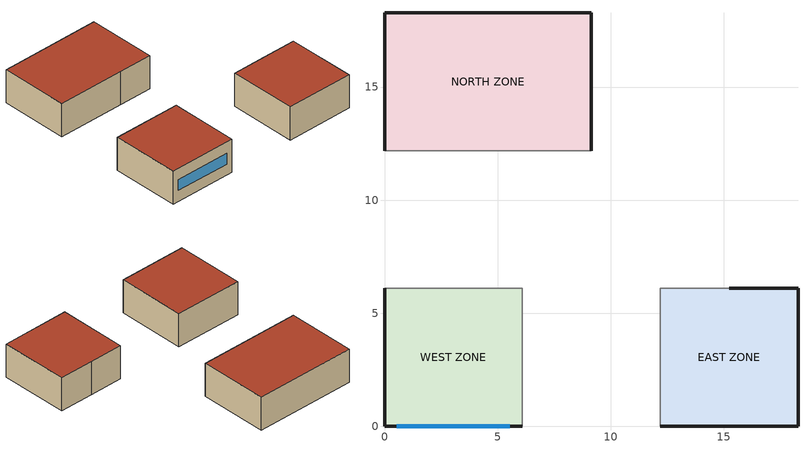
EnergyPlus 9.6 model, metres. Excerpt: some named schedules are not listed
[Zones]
WEST ZONE
 floor outside (FLOOR SLAB 8 IN): 0,0 0,6.1 6.1,6.1 6.1,0 z0
 wall outside (EXTWALL80): 0,6.1 0,0 6.1,0 z0:3.05
 wall to NORTH ZONE (PARTITION06): 6.1,6.1 0,6.1 z0:3.05
 wall to EAST ZONE (PARTITION06): 6.1,0 6.1,6.1 z0:3.05
 window (WIN-CON-LIGHT): 0.55,0 5.55,0 z1:2
 roof outside (ROOF34): 0,6.1 0,0 6.1,0 6.1,6.1 z3.05
EAST ZONE
 floor outside (FLOOR SLAB 8 IN): 12.19,0 12.19,6.1 18.29,6.1 18.29,0 z0
 wall outside (EXTWALL80): 12.19,0 18.29,0 18.29,6.1 15.24,6.1 z0:3.05
 wall to NORTH ZONE (PARTITION06): 15.24,6.1 12.19,6.1 z0:3.05
 roof outside (ROOF34): 12.19,6.1 12.19,0 18.29,0 18.29,6.1 z3.05
NORTH ZONE
 floor outside (FLOOR SLAB 8 IN): 0,12.19 0,18.29 9.14,18.29 9.14,12.19 z0
 wall outside (EXTWALL80): 9.14,12.19 9.14,18.29 0,18.29 0,12.19 z0:3.05
 roof outside (ROOF34): 0,18.29 0,12.19 9.14,12.19 9.14,18.29 z3.05
[Building]
NONE: North Axis {deg}=0; Terrain=Suburbs; Loads Convergence Tolerance Value {W}=0.04; Temperature Convergence Tolerance Value {deltaC}=0.4; Solar Distribution=FullInteriorAndExterior; Maximum Number of Warmup Days=25; Minimum Number of Warmup Days=6
[Site:Location]
Miami Intl Ap FL USA WMO=722020: Latitude {deg}=25.82; Longitude {deg}=-80.3; Time Zone {hr}=-5; Elevation {m}=11
[SizingPeriod:DesignDay] Day of Month=21; Humidity Condition Type=Wetbulb; Barometric Pressure {Pa}=101217; Rain Indicator=No; Snow Indicator=No; Daylight Saving Time Indicator=No; Solar Model Indicator=ASHRAEClearSky
Name | Month | Day Type | Maximum Dry-Bulb Temperature {C} | Daily Dry-Bulb Temperature Range {deltaC} | Wetbulb or DewPoint at Maximum Dry-Bulb {C} | Wind Speed {m/s} | Wind Direction {deg} | Sky Clearness
Miami Intl Ap Ann Htg 99.6% Condns DB | 1 | WinterDesignDay | 8.7 | 0 | 8.7 | 3.8 | 340 | 0
Miami Intl Ap Ann Clg .4% Condns DB=>MWB | 7 | SummerDesignDay | 33.2 | 6.7 | 25.3 | 4.5 | 140 | 1
[Site:GroundTemperature:BuildingSurface]
22.03, 22.03, 22.13, 22.3, 22.43, 22.52, 22.62, 22.77, 22.78, 22.55, 22.44, 22.2
[Material] Thermal Absorptance=0.9
Name | Roughness | Thickness {m} | Conductivity {W/m-K} | Density {kg/m3} | Specific Heat {J/kg-K} | Solar Absorptance | Visible Absorptance
A1 - 1 IN STUCCO | Smooth | 0.0253898 | 0.691831 | 1858.142 | 836.8 | 0.92 | 0.92
C4 - 4 IN COMMON BRICK | Rough | 0.101498 | 0.726422 | 1922.216 | 836.8 | 0.76 | 0.76
E1 - 3 / 4 IN PLASTER OR GYP BOARD | Smooth | 0.01905 | 0.726422 | 1601.846 | 836.8 | 0.92 | 0.92
C6 - 8 IN CLAY TILE | Smooth | 0.203302 | 0.570761 | 1121.292 | 836.8 | 0.82 | 0.82
C10 - 8 IN HW CONCRETE | MediumRough | 0.203302 | 1.729577 | 2242.585 | 836.8 | 0.65 | 0.65
E2 - 1 / 2 IN SLAG OR STONE | Rough | 0.0127102 | 1.435549 | 881.0155 | 1673.6 | 0.55 | 0.55
E3 - 3 / 8 IN FELT AND MEMBRANE | Rough | 0.00954024 | 0.190253 | 1121.292 | 1673.6 | 0.75 | 0.75
B6 - 4 IN DENSE INSULATION | VeryRough | 0.101559 | 0.0432394 | 91.30524 | 836.8 | 0.5 | 0.5
B5 - 1 IN DENSE INSULATION | VeryRough | 0.0253898 | 0.0432394 | 91.30524 | 836.8 | 0.5 | 0.5
C12 - 2 IN HW CONCRETE | MediumRough | 0.0509016 | 1.729577 | 2242.585 | 836.8 | 0.65 | 0.65
[Material:NoMass]
CP02 CARPET PAD: Roughness=VeryRough; Thermal Resistance {m2-K/W}=0.21648; Thermal Absorptance=0.9; Solar Absorptance=0.7; Visible Absorptance=0.7
[WindowMaterial:Glazing]
WIN-LAY-GLASS-LIGHT: Optical Data Type=SpectralAverage; Thickness {m}=0.003; Solar Transmittance at Normal Incidence=0.9; Front Side Solar Reflectance at Normal Incidence=0.031; Back Side Solar Reflectance at Normal Incidence=0.031; Visible Transmittance at Normal Incidence=0.9; Front Side Visible Reflectance at Normal Incidence=0.05; Back Side Visible Reflectance at Normal Incidence=0.05; Infrared Transmittance at Normal Incidence=0; Front Side Infrared Hemispherical Emissivity=0.84; Back Side Infrared Hemispherical Emissivity=0.84; Conductivity {W/m-K}=0.9
[Construction]
EXTWALL80: A1 - 1 IN STUCCO, C4 - 4 IN COMMON BRICK, B5 - 1 IN DENSE INSULATION, E1 - 3 / 4 IN PLASTER OR GYP BOARD
PARTITION06: E1 - 3 / 4 IN PLASTER OR GYP BOARD, C6 - 8 IN CLAY TILE, E1 - 3 / 4 IN PLASTER OR GYP BOARD
FLOOR SLAB 8 IN: C10 - 8 IN HW CONCRETE, CP02 CARPET PAD
ROOF34: E2 - 1 / 2 IN SLAG OR STONE, E3 - 3 / 8 IN FELT AND MEMBRANE, B6 - 4 IN DENSE INSULATION, C12 - 2 IN HW CONCRETE
WIN-CON-LIGHT: WIN-LAY-GLASS-LIGHT
[ZoneHVAC:PackagedTerminalHeatPump] Availability Schedule=FanAndCoilAvailSched; Heating Convergence Tolerance=0.001; Cooling Convergence Tolerance=0.001; Maximum Outdoor Dry-Bulb Temperature for Supplemental Heater Operation {C}=10
Name | Cooling Supply Air Flow Rate {m3/s} | Heating Supply Air Flow Rate {m3/s} | Cooling Outdoor Air Flow Rate {m3/s} | Heating Outdoor Air Flow Rate {m3/s} | No Load Outdoor Air Flow Rate {m3/s} | Supply Air Fan | Heating Coil | Cooling Coil | Supplemental Heating Coil | Maximum Supply Air Temperature from Supplemental Heater {C} | Fan Placement | Supply Air Fan Operating Mode Schedule | No Load Supply Air Flow Rate {m3/s}
Zone1PTHP | 0.4 | 0.4 | 0.028 | 0.028 | 0.0186 | Zone1PTHPFan | Zone1PTHPDXHeatCoil | Zone1PTHPDXCoolCoil | Zone1PTHPSupHeater | 50 | BlowThrough | ConstantFanSch
Zone2PTHP | autosize | autosize | autosize | autosize | autosize | Zone2PTHPFan | Zone2PTHPDXHeatCoil | Zone2PTHPDXCoolCoil | Zone2PTHPSupHeater | autosize | BlowThrough | CyclingFanSch | autosize
Zone3PTHP | autosize | autosize | autosize | autosize | autosize | Zone3PTHPFan | Zone3PTHPDXHeatCoil | Zone3PTHPDXCoolCoil | Zone3PTHPSupHeater | autosize | DrawThrough | ConstantFanSch | autosize
[Coil:Heating:DX:VariableSpeed] Number of Speeds=10; Nominal Speed Level=10; Energy Part Load Fraction Curve=HPACCOOLPLFFPLR; Maximum Outdoor Dry-Bulb Temperature for Defrost Operation {C}=5; Crankcase Heater Capacity {W}=200; Maximum Outdoor Dry-Bulb Temperature for Crankcase Heater Operation {C}=10; Defrost Strategy=Resistive; Defrost Control=TIMED; Defrost Time Period Fraction=0.166667; Speed 1 Reference Unit Gross Rated Heating Capacity {W}=1838.7; Speed 1 Reference Unit Gross Rated Heating COP {W/W}=5; Speed 1 Reference Unit Rated Air Flow Rate {m3/s}=0.166109; Speed 1 Heating Capacity Function of Temperature Curve=HPACHeatCapFT; Speed 1 Total  Heating Capacity Function of Air Flow Fraction Curve=HPACHeatCapFFF; Speed 1 Energy Input Ratio Function of Temperature Curve=HPACHeatEIRFT; Speed 1 Energy Input Ratio Function of Air Flow Fraction Curve=HPACHeatEIRFFF; Speed 2 Reference Unit Gross Rated Heating Capacity {W}=2295.5; Speed 2 Reference Unit Gross Rated Heating COP {W/W}=5; Speed 2 Reference Unit Rated Air Flow Rate {m3/s}=0.179322; Speed 2 Heating Capacity Function of Temperature Curve=HPACHeatCapFT; Speed 2 Total  Heating Capacity Function of Air Flow Fraction Curve=HPACHeatCapFFF; Speed 2 Energy Input Ratio Function of Temperature Curve=HPACHeatEIRFT; Speed 2 Energy Input Ratio Function of Air Flow Fraction Curve=HPACHeatEIRFFF; Speed 3 Reference Unit Gross Rated Heating Capacity {W}=2751.3; Speed 3 Reference Unit Gross Rated Heating COP {W/W}=5; Speed 3 Reference Unit Rated Air Flow Rate {m3/s}=0.192535; Speed 3 Heating Capacity Function of Temperature Curve=HPACHeatCapFT; Speed 3 Total  Heating Capacity Function of Air Flow Fraction Curve=HPACHeatCapFFF; Speed 3 Energy Input Ratio Function of Temperature Curve=HPACHeatEIRFT; Speed 3 Energy Input Ratio Function of Air Flow Fraction Curve=HPACHeatEIRFFF; Speed 4 Reference Unit Gross Rated Heating Capacity {W}=3659.6; Speed 4 Reference Unit Gross Rated Heating COP {W/W}=5; Speed 4 Reference Unit Rated Air Flow Rate {m3/s}=0.218962; Speed 4 Heating Capacity Function of Temperature Curve=HPACHeatCapFT; Speed 4 Heating Capacity Function of Air Flow Fraction Curve=HPACHeatCapFFF; Speed 4 Energy Input Ratio Function of Temperature Curve=HPACHeatEIRFT; Speed 4 Energy Input Ratio Function of Air Flow Fraction Curve=HPACHeatEIRFFF; Speed 5 Reference Unit Gross Rated Heating Capacity {W}=4563.7; Speed 5 Reference Unit Gross Rated Heating COP {W/W}=5; Speed 5 Reference Unit Rated Air Flow Rate {m3/s}=0.245388; Speed 5 Heating Capacity Function of Temperature Curve=HPACHeatCapFT; Speed 5 Heating Capacity Function of Air Flow Fraction Curve=HPACHeatCapFFF; Speed 5 Energy Input Ratio Function of Temperature Curve=HPACHeatEIRFT; Speed 5 Energy Input Ratio Function of Air Flow Fraction Curve=HPACHeatEIRFFF; Speed 6 Reference Unit Gross Rated Heating Capacity {W}=5463.3; Speed 6 Reference Unit Gross Rated Heating COP {W/W}=5; Speed 6 Reference Unit Rated Air Flow Rate {m3/s}=0.271814; Speed 6 Heating Capacity Function of Temperature Curve=HPACHeatCapFT; Speed 6 Heating Capacity Function of Air Flow Fraction Curve=HPACHeatCapFFF; Speed 6 Energy Input Ratio Function of Temperature Curve=HPACHeatEIRFT; Speed 6 Energy Input Ratio Function of Air Flow Fraction Curve=HPACHeatEIRFFF; Speed 7 Reference Unit Gross Rated Heating Capacity {W}=6358.4; Speed 7 Reference Unit Gross Rated Heating COP {W/W}=5; Speed 7 Reference Unit Rated Air Flow Rate {m3/s}=0.298241; Speed 7 Heating Capacity Function of Temperature Curve=HPACHeatCapFT; Speed 7 Heating Capacity Function of Air Flow Fraction Curve=HPACHeatCapFFF; Speed 7 Energy Input Ratio Function of Temperature Curve=HPACHeatEIRFT; Speed 7 Energy Input Ratio Function of Air Flow Fraction Curve=HPACHeatEIRFFF; Speed 8 Reference Unit Gross Rated Heating Capacity {W}=7248.5; Speed 8 Reference Unit Gross Rated Heating COP {W/W}=5; Speed 8 Reference Unit Rated Air Flow Rate {m3/s}=0.324667; Speed 8 Heating Capacity Function of Temperature Curve=HPACHeatCapFT; Speed 8 Heating Capacity Function of Air Flow Fraction Curve=HPACHeatCapFFF; Speed 8 Energy Input Ratio Function of Temperature Curve=HPACHeatEIRFT; Speed 8 Energy Input Ratio Function of Air Flow Fraction Curve=HPACHeatEIRFFF; Speed 9 Reference Unit Gross Rated Heating Capacity {W}=8133.6; Speed 9 Reference Unit Gross Rated Heating COP {W/W}=5; Speed 9 Reference Unit Rated Air Flow Rate {m3/s}=0.351094; Speed 9 Heating Capacity Function of Temperature Curve=HPACHeatCapFT; Speed 9 Heating Capacity Function of Air Flow Fraction Curve=HPACHeatCapFFF; Speed 9 Energy Input Ratio Function of Temperature Curve=HPACHeatEIRFT; Speed 9 Energy Input Ratio Function of Air Flow Fraction Curve=HPACHeatEIRFFF; Speed 10 Reference Unit Gross Rated Heating Capacity {W}=9013.2; Speed 10 Reference Unit Gross Rated Heating COP {W/W}=5; Speed 10 Reference Unit Rated Air Flow Rate {m3/s}=0.37752; Speed 10 Heating Capacity Function of Temperature Curve=HPACHeatCapFT; Speed 10 Heating Capacity Function of Air Flow Fraction Curve=HPACHeatCapFFF; Speed 10 Energy Input Ratio Function of Temperature Curve=HPACHeatEIRFT; Speed 10 Energy Input Ratio Function of Air Flow Fraction Curve=HPACHeatEIRFFF
Name | Rated Heating Capacity At Selected Nominal Speed Level {W} | Rated Air Flow Rate At Selected Nominal Speed Level {m3/s} | Minimum Outdoor Dry-Bulb Temperature for Compressor Operation {C} | Resistive Defrost Heater Capacity {W}
Zone1PTHPDXHeatCoil | 7200 | 0.4 | 2 | 7200
Zone2PTHPDXHeatCoil | autosize | autosize | 2 | 4900
Zone3PTHPDXHeatCoil | autosize | autosize |  | 7600
[Coil:Cooling:DX]
Name | Performance Object
Zone1PTHPDXCoolCoil | Zone1PTHPDXCoolCoil Performance
Zone2PTHPDXCoolCoil | Zone2PTHPDXCoolCoil Performance
Zone3PTHPDXCoolCoil | Zone3PTHPDXCoolCoil Performance
[Coil:Cooling:DX:CurveFit:Performance] Crankcase Heater Capacity {W}=200; Maximum Outdoor Dry-Bulb Temperature for Crankcase Heater Operation {C}=10; Capacity Control Method=Continuous; Compressor Fuel Type=Electricity
Name | Base Operating Mode
Zone1PTHPDXCoolCoil Performance | Zone1PTHPDXCoolCoil Operating Mode
Zone2PTHPDXCoolCoil Performance | Zone2PTHPDXCoolCoil Operating Mode
Zone3PTHPDXCoolCoil Performance | Zone3PTHPDXCoolCoil Operating Mode
[Coil:Cooling:DX:CurveFit:OperatingMode] Ratio of Initial Moisture Evaporation Rate and Steady State Latent Capacity=0; Nominal Time for Condensate Removal to Begin {s}=0; Condenser Type=AirCooled; Nominal Speed Number=10
Name | Rated Gross Total Cooling Capacity {W} | Rated Evaporator Air Flow Rate {m3/s} | Speed 1 | Speed 2 | Speed 3 | Speed 4 | Speed 5 | Speed 6 | Speed 7 | Speed 8 | Speed 9 | Speed 10
Zone1PTHPDXCoolCoil Operating Mode | 7200 | 0.4 | Zone1PTHPDXCoolCoil Speed 1 Performance | Zone1PTHPDXCoolCoil Speed 2 Performance | Zone1PTHPDXCoolCoil Speed 3 Performance | Zone1PTHPDXCoolCoil Speed 4 Performance | Zone1PTHPDXCoolCoil Speed 5 Performance | Zone1PTHPDXCoolCoil Speed 6 Performance | Zone1PTHPDXCoolCoil Speed 7 Performance | Zone1PTHPDXCoolCoil Speed 8 Performance | Zone1PTHPDXCoolCoil Speed 9 Performance | Zone1PTHPDXCoolCoil Speed 10 Performance
Zone2PTHPDXCoolCoil Operating Mode | autosize | autosize | Zone2PTHPDXCoolCoil Speed 1 Performance | Zone2PTHPDXCoolCoil Speed 2 Performance | Zone2PTHPDXCoolCoil Speed 3 Performance | Zone2PTHPDXCoolCoil Speed 4 Performance | Zone2PTHPDXCoolCoil Speed 5 Performance | Zone2PTHPDXCoolCoil Speed 6 Performance | Zone2PTHPDXCoolCoil Speed 7 Performance | Zone2PTHPDXCoolCoil Speed 8 Performance | Zone2PTHPDXCoolCoil Speed 9 Performance | Zone2PTHPDXCoolCoil Speed 10 Performance
Zone3PTHPDXCoolCoil Operating Mode | autosize | autosize | Zone3PTHPDXCoolCoil Speed 1 Performance | Zone3PTHPDXCoolCoil Speed 2 Performance | Zone3PTHPDXCoolCoil Speed 3 Performance | Zone3PTHPDXCoolCoil Speed 4 Performance | Zone3PTHPDXCoolCoil Speed 5 Performance | Zone3PTHPDXCoolCoil Speed 6 Performance | Zone3PTHPDXCoolCoil Speed 7 Performance | Zone3PTHPDXCoolCoil Speed 8 Performance | Zone3PTHPDXCoolCoil Speed 9 Performance | Zone3PTHPDXCoolCoil Speed 10 Performance
[Coil:Cooling:DX:CurveFit:Speed] Gross Sensible Heat Ratio=0.75; Gross Cooling COP {W/W}=4; Active Fraction of Coil Face Area=1; Total Cooling Capacity Modifier Function of Temperature Curve=HPACCoolCapFT; Total Cooling Capacity Modifier Function of Air Flow Fraction Curve=HPACCoolCapFFF; Energy Input Ratio Modifier Function of Temperature Curve=HPACEIRFT; Energy Input Ratio Modifier Function of Air Flow Fraction Curve=HPACEIRFFF; Part Load Fraction Correlation Curve=HPACPLFFPLR
Name | Gross Total Cooling Capacity Fraction | Evaporator Air Flow Rate Fraction | Condenser Air Flow Rate Fraction
Zone1PTHPDXCoolCoil Speed 1 Performance; Zone2PTHPDXCoolCoil Speed 1 Performance; Zone3PTHPDXCoolCoil Speed 1 Performance | 0.2255 | 0.36 | 0.3514
Zone1PTHPDXCoolCoil Speed 2 Performance; Zone2PTHPDXCoolCoil Speed 2 Performance; Zone3PTHPDXCoolCoil Speed 2 Performance | 0.2779 | 0.4 | 0.4054
Zone1PTHPDXCoolCoil Speed 3 Performance; Zone2PTHPDXCoolCoil Speed 3 Performance; Zone3PTHPDXCoolCoil Speed 3 Performance | 0.3295 | 0.44 | 0.4459
Zone1PTHPDXCoolCoil Speed 4 Performance; Zone2PTHPDXCoolCoil Speed 4 Performance; Zone3PTHPDXCoolCoil Speed 4 Performance | 0.4308 | 0.52 | 0.5135
Zone1PTHPDXCoolCoil Speed 5 Performance; Zone2PTHPDXCoolCoil Speed 5 Performance; Zone3PTHPDXCoolCoil Speed 5 Performance | 0.53 | 0.6 | 0.5946
Zone1PTHPDXCoolCoil Speed 6 Performance; Zone2PTHPDXCoolCoil Speed 6 Performance; Zone3PTHPDXCoolCoil Speed 6 Performance | 0.6273 | 0.68 | 0.6757
Zone1PTHPDXCoolCoil Speed 7 Performance; Zone2PTHPDXCoolCoil Speed 7 Performance; Zone3PTHPDXCoolCoil Speed 7 Performance | 0.723 | 0.76 | 0.7703
Zone1PTHPDXCoolCoil Speed 8 Performance; Zone2PTHPDXCoolCoil Speed 8 Performance; Zone3PTHPDXCoolCoil Speed 8 Performance | 0.8169 | 0.84 | 0.8514
Zone1PTHPDXCoolCoil Speed 9 Performance; Zone2PTHPDXCoolCoil Speed 9 Performance; Zone3PTHPDXCoolCoil Speed 9 Performance | 0.9093 | 0.92 | 0.9324
Zone1PTHPDXCoolCoil Speed 10 Performance; Zone2PTHPDXCoolCoil Speed 10 Performance; Zone3PTHPDXCoolCoil Speed 10 Performance | 1 | 1 | 1
[Zone] Type=1; Multiplier=1; Ceiling Height {m}=autocalculate; Volume {m3}=autocalculate
WEST ZONE; EAST ZONE; NORTH ZONE
[People] Number of People Schedule=OFFICE OCCUPANCY; Number of People Calculation Method=people; Fraction Radiant=0.3; Activity Level Schedule=Activity Sch; Carbon Dioxide Generation Rate {m3/s-W}=3.82E-8; Mean Radiant Temperature Calculation Type=zoneaveraged; Work Efficiency Schedule=Work Eff Sch; Clothing Insulation Calculation Method=ClothingInsulationSchedule; Clothing Insulation Schedule=Clothing Sch; Air Velocity Schedule=Air Velo Sch; Thermal Comfort Model 1 Type=FANGER
Name | Zone or ZoneList | Number of People
WEST ZONE | WEST ZONE | 3
EAST ZONE | EAST ZONE | 5
NORTH ZONE | NORTH ZONE | 4
[Lights] Schedule=OFFICE LIGHTING; Design Level Calculation Method=LightingLevel; Return Air Fraction=0; Fraction Radiant=0.2; Fraction Visible=0.2; Fraction Replaceable=0
Name | Zone or ZoneList | Lighting Level {W}
WEST ZONE Lights 1 | WEST ZONE | 1878.63
EAST ZONE Lights 1 | EAST ZONE | 878.6252
NORTH ZONE Lights 1 | NORTH ZONE | 878.6252
[ElectricEquipment] Schedule=OFFICE EQUIP; Design Level Calculation Method=EquipmentLevel; Fraction Latent=0; Fraction Radiant=0.3; Fraction Lost=0
Name | Zone or ZoneList | Design Level {W}
WEST ZONE ElecEq 1 | WEST ZONE | 1928.751
EAST ZONE ElecEq 1 | EAST ZONE | 464.375
NORTH ZONE ElecEq 1 | NORTH ZONE | 2928.751
[ZoneInfiltration:DesignFlowRate] Schedule=INFIL-SCH; Design Flow Rate Calculation Method=flow/zone; Constant Term Coefficient=0; Temperature Term Coefficient=0; Velocity Term Coefficient=0.2237; Velocity Squared Term Coefficient=0
Name | Zone or ZoneList | Design Flow Rate {m3/s}
WEST ZONE Infil 1 | WEST ZONE | 0
EAST ZONE Infil 1 | EAST ZONE | 0.04
NORTH ZONE Infil 1 | NORTH ZONE | 0
[Sizing:Zone] Zone Cooling Design Supply Air Temperature Input Method=SupplyAirTemperature; Zone Cooling Design Supply Air Temperature {C}=12; Zone Heating Design Supply Air Temperature Input Method=SupplyAirTemperature; Zone Heating Design Supply Air Temperature {C}=50; Zone Cooling Design Supply Air Humidity Ratio {kgWater/kgDryAir}=0.008; Zone Heating Design Supply Air Humidity Ratio {kgWater/kgDryAir}=0.008; Zone Heating Sizing Factor=0; Zone Cooling Sizing Factor=0; Cooling Design Air Flow Method=DesignDay; Cooling Design Air Flow Rate {m3/s}=0; Heating Design Air Flow Method=DesignDay; Heating Design Air Flow Rate {m3/s}=0; Account for Dedicated Outdoor Air System=No; Dedicated Outdoor Air System Control Strategy=NeutralSupplyAir; Dedicated Outdoor Air Low Setpoint Temperature for Design {C}=autosize; Dedicated Outdoor Air High Setpoint Temperature for Design {C}=autosize
Name | Design Specification Outdoor Air Object
WEST ZONE | SZ DSOA WEST ZONE
EAST ZONE | SZ DSOA EAST ZONE
NORTH ZONE | SZ DSOA NORTH ZONE
[DesignSpecification:OutdoorAir] Outdoor Air Method=flow/person; Outdoor Air Flow per Person {m3/s-person}=0.00944; Outdoor Air Flow per Zone Floor Area {m3/s-m2}=0; Outdoor Air Flow per Zone {m3/s}=0
SZ DSOA WEST ZONE; SZ DSOA EAST ZONE; SZ DSOA NORTH ZONE
[Sizing:Plant]
Hot Water Loop: Loop Type=heating; Design Loop Exit Temperature {C}=82; Loop Design Temperature Difference {deltaC}=11
[ZoneControl:Thermostat]
Name | Zone or ZoneList | Control Type Schedule | Control 1 | Control 2
Zone 1 Thermostat | WEST ZONE | West Zone Control Type Sched | DualSetPoint
Zone 2 Thermostat | EAST ZONE | Other Zone Control Type Sched | Heating Setpoint | Cooling Setpoint
Zone 3 Thermostat | NORTH ZONE | Other Zone Control Type Sched | Heating Setpoint | Cooling Setpoint
[ThermostatSetpoint:SingleHeating]
Heating Setpoint: Setpoint Temperature Schedule=Heating Setpoints
[ThermostatSetpoint:SingleCooling]
Cooling Setpoint: Setpoint Temperature Schedule=Cooling Setpoints
[ThermostatSetpoint:DualSetpoint]
DualSetPoint: Heating Setpoint Temperature Schedule=Heating Setpoints; Cooling Setpoint Temperature Schedule=Cooling Setpoints
[Zone equipment]
WEST ZONE: Zone1PTHP
EAST ZONE: Zone2PTHP
NORTH ZONE: Zone3PTHP
[Fan:SystemModel] Availability Schedule=FanAndCoilAvailSched; Electric Power Minimum Flow Rate Fraction=0; Design Pressure Rise {Pa}=75; Motor Efficiency=0.9; Motor In Air Stream Fraction=1; Design Electric Power Consumption {W}=AUTOSIZE; Design Power Sizing Method=TotalEfficiencyAndPressure; Fan Total Efficiency=0.5
Name | Design Maximum Air Flow Rate {m3/s} | Speed Control Method | Electric Power Function of Flow Fraction Curve
Zone3PTHPFan; Zone2PTHPFan | autosize | discrete
Zone1PTHPFan | 0.4 | Continuous | CombinedPowerAndFanEff
[Coil:Heating:Electric] Availability Schedule=HeatingCoilAvailSched; Efficiency=1; Nominal Capacity {W}=autosize
Zone1PTHPSupHeater; Zone2PTHPSupHeater; Zone3PTHPSupHeater
[Curve:Biquadratic] Input Unit Type for X=Temperature; Input Unit Type for Y=Temperature; Output Unit Type=Dimensionless
Name | Coefficient1 Constant | Coefficient2 x | Coefficient3 x**2 | Coefficient4 y | Coefficient5 y**2 | Coefficient6 x*y | Minimum Value of x | Maximum Value of x | Minimum Value of y | Maximum Value of y | Minimum Curve Output | Maximum Curve Output
HPACHeatCapFT | 0.852968 | -0.000484717 | -1.0693e-06 | 0.0185542 | 8.72425e-05 | -1.66868e-05 | 17.78 | 23.33 | -28.89 | 17.22 | 0.3799 | 1.1896
HPACHeatEIRFT | 0.707708 | 0.0148163 | 0.000262259 | -0.011324 | 0.000293928 | -0.000360528 | 17.78 | 23.33 | -28.89 | 17.22 | 0.8266 | 2.0277
HPACCoolCapFT | 0.942588 | 0.00954335 | 0.00068377 | -0.0110427 | 5.249e-06 | -9.72e-06 | 12.77778 | 23.88889 | 18 | 46.11111
[Schedule:Compact]
Activity Sch: Through: 12/31, For: AllDays, Until: 24:00, 131.8
Work Eff Sch: Through: 12/31, For: AllDays, Until: 24:00, 0.2
Clothing Sch: Through: 3/31, For: AllDays, Until: 24:00, 0.5, Through: 9/30, For: AllDays, Until: 24:00, 0.9, Through: 12/31, For: AllDays, Until: 24:00, 0.5
Air Velo Sch: Through: 3/31, For: AllDays, Until: 24:00, 0.15, Through: 9/30, For: AllDays, Until: 24:00, 0.25, Through: 12/31, For: AllDays, Until: 24:00, 0.15
OFFICE OCCUPANCY: Through: 12/31, For: WeekDays SummerDesignDay, Until: 6:00, 0, Until: 7:00, 0.1, Until: 8:00, 0.5, Until: 12:00, 1, Until: 13:00, 0.5, Until: 16:00, 1, Until: 17:00, 0.5, Until: 18:00, 0.1, Until: 24:00, 0, For: WinterDesignDay, Until: 6:00, 0, Until: 7:00, 0.1, Until: 8:00, 0.5, Until: 12:00, 1, Until: 13:00, 0.5, Until: 16:00, 1, Until: 17:00, 0.5, Until: 18:00, 0.1, Until: 24:00, 0, For:AllOtherDays, Until: 24:00, 0
OFFICE EQUIP: Through: 12/31, For: WeekDays SummerDesignDay, Until: 8:00, 0, Until: 18:00, 1, Until: 24:00, 0, For: WinterDesignDay, Until: 8:00, 0, Until: 18:00, 1, Until: 24:00, 0, For: AllOtherDays, Until: 24:00, 0
OFFICE LIGHTING: Through: 12/31, For: WeekDays SummerDesignDay, Until: 6:00, 0.05, Until: 7:00, 0.2, Until: 17:00, 1, Until: 18:00, 0.5, Until: 24:00, 0.05, For: WinterDesignDay, Until: 6:00, 0.05, Until: 7:00, 0.2, Until: 17:00, 1, Until: 18:00, 0.5, Until: 24:00, 0.05, For: AllOtherDays, Until: 24:00, 0.05
INFIL-SCH: Through: 3/31, For: AllDays, Until: 24:00, 1, Through: 10/31, For: AllDays, Until: 24:00, 0, Through: 12/31, For: AllDays, Until: 24:00, 1
FanAndCoilAvailSched; ConstantFanSch: Through: 12/31, For: AllDays, Until: 24:00, 1
CyclingFanSch: Through: 12/31, For: AllDays, Until: 24:00, 0
[Curve:Cubic]
HPACHeatCapFFF: Coefficient1 Constant=0.84; Coefficient2 x=0.16; Coefficient3 x**2=0; Coefficient4 x**3=0; Minimum Value of x=0.5; Maximum Value of x=1.5
[Curve:Quadratic]
Name | Coefficient1 Constant | Coefficient2 x | Coefficient3 x**2 | Minimum Value of x | Maximum Value of x
HPACCoolCapFFF | 0.8 | 0.2 | 0 | 0.5 | 1.5
HPACHeatEIRFFF | 1.3824 | -0.4336 | 0.0512 | 0 | 1
HPACCOOLPLFFPLR | 0.75 | 0.25 | 0 | 0 | 1
